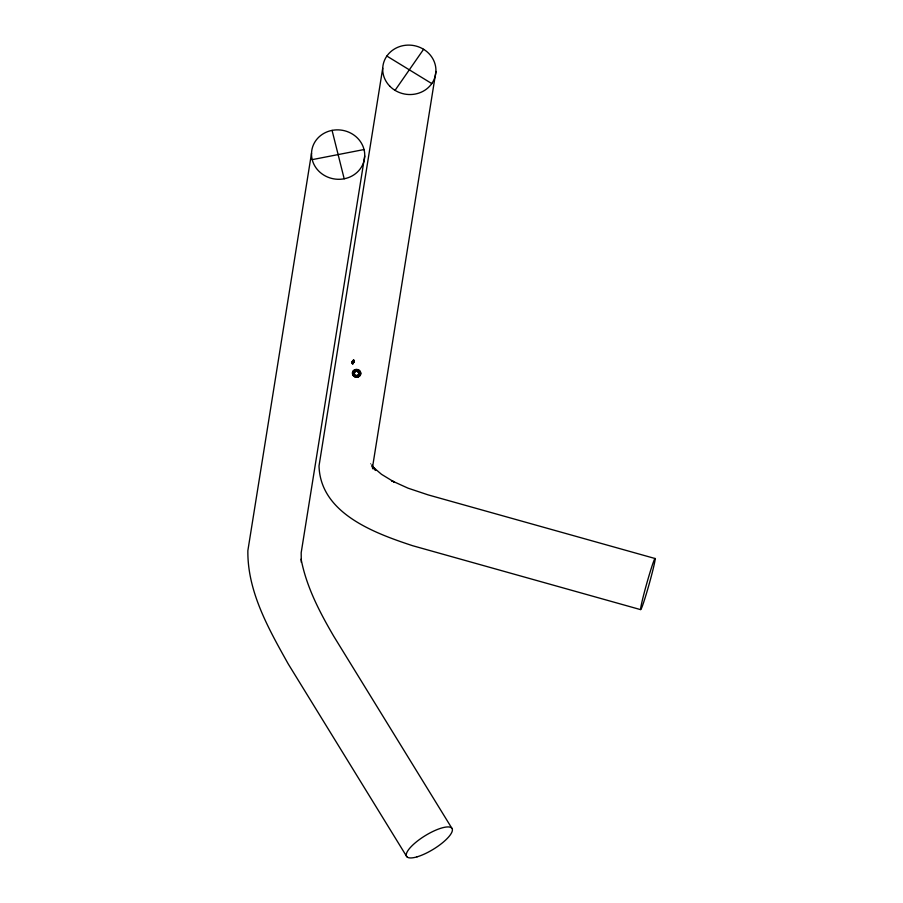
<?xml version="1.0" encoding="UTF-8"?>
<svg xmlns="http://www.w3.org/2000/svg" width="903" height="903" viewBox="0 0 903 903"><rect width="100%" height="100%" fill="white"/><g stroke="black" fill="none" stroke-linecap="round" stroke-linejoin="round"><path stroke-width="0.68" stroke-dasharray="4.51 3.39" d="M370.636 463.262L372.521 467.81"/><path stroke-width="1.35" d="M311.524 153.194L247.862 550.649C247.354 591.691 268.812 629.177 288.238 663.953L406.813 856.71M364.733 155.971L301.184 552.738L301.297 562.309M382.725 68.176L319.019 465.925C320.373 513.468 374.734 533.199 412.648 545.717L640.588 609.627M352.238 361.493L351.933 363.356L352.78 363.977L354.382 360.568L353.536 359.958L352.238 361.493L353.084 362.114L354.382 360.568M352.215 363.333L352.52 361.471L353.434 361.46M352.621 362.848L353.287 362.645M352.78 363.977L353.57 360.218L353.795 362.464M353.186 362.013L353.536 359.958M353.152 363.243L353.592 362.374M353.389 362.95L353.57 360.218M372.408 467.946L435.923 71.472M395.04 90.368L423.597 49.281M352.497 361.55C353.445 360.297 351.877 362.554 354.078 362.442M353.649 361.968L353.581 360.523L353.694 361.087M353.479 362.419L353.886 361.945L352.938 361.29M312.201 159.639L364.044 149.537M356.279 375.614L358.028 375.208L358.931 373.774A2.359 2.201 -0.7 0 0 358.457 372.149L357.486 371.438A2.359 2.246 10.9 0 0 355.68 371.393L354.405 372.555L354.405 374.237M357.069 370.027L360.026 372.194M655.138 558.539A26.672 1.253 -74.3 0 0 643.76 594.535A26.672 1.253 -74.3 0 0 644.686 599.174A26.672 1.253 -74.3 0 0 655.138 558.539L428.18 494.9L408.054 488.173L391.53 480.678L394.171 482.021L381.517 474.323L372.138 466.287L375.648 470.452L372.781 466.343M357.486 371.438L358.457 372.149M386.845 56.054L431.792 83.584M451.816 828.175L333.749 636.254C319.673 612.166 306.388 586.792 301.117 559.138M332.067 130.382A26.672 24.674 9.1 0 1 363.604 162.314A26.672 24.674 9.1 0 1 318.714 171.062A26.672 24.674 9.1 0 1 332.067 130.382L344.19 178.794M372.386 465.259L372.995 468.95M357.08 376.89A3.736 3.386 9.8 0 1 354.326 376.145A3.736 3.409 13.8 0 1 352.892 373.819M352.689 373.842L353.75 373.729A2.867 2.653 9.1 0 1 356.211 370.806L356.064 369.812A3.736 3.454 9.1 0 1 360.06 374.643A3.736 3.454 9.1 0 1 353.66 375.287A3.736 3.454 9.1 0 1 356.132 369.801A3.939 3.646 9.1 0 0 352.689 373.842M417.051 856.845A26.672 7.924 -31.6 0 0 452.392 830.241A26.672 7.924 -31.6 0 0 418.495 840.23A26.672 7.924 -31.6 0 0 417.051 856.845M389.712 86.101A26.672 24.674 9.1 0 0 434.715 77.805A26.672 24.674 9.1 0 0 403.528 45.568A26.672 24.674 9.1 0 0 389.712 86.101M354.721 374.7A2.37 2.19 9.1 0 0 358.773 374.293A2.37 2.19 9.1 0 0 356.279 371.223A2.37 2.19 9.1 0 0 354.721 374.7M353.637 375.445A3.736 3.454 9.1 0 0 360.037 374.801A3.736 3.454 9.1 0 0 356.098 369.959A3.736 3.454 9.1 0 0 353.637 375.445M353.333 375.524A4.165 3.849 9.1 0 0 360.455 374.801A4.165 3.849 9.1 0 0 356.075 369.406A4.165 3.849 9.1 0 0 353.333 375.524M353.299 375.671A4.165 3.849 9.1 0 0 360.432 374.959A4.165 3.849 9.1 0 0 356.042 369.564A4.165 3.849 9.1 0 0 353.299 375.671"/></g></svg>
